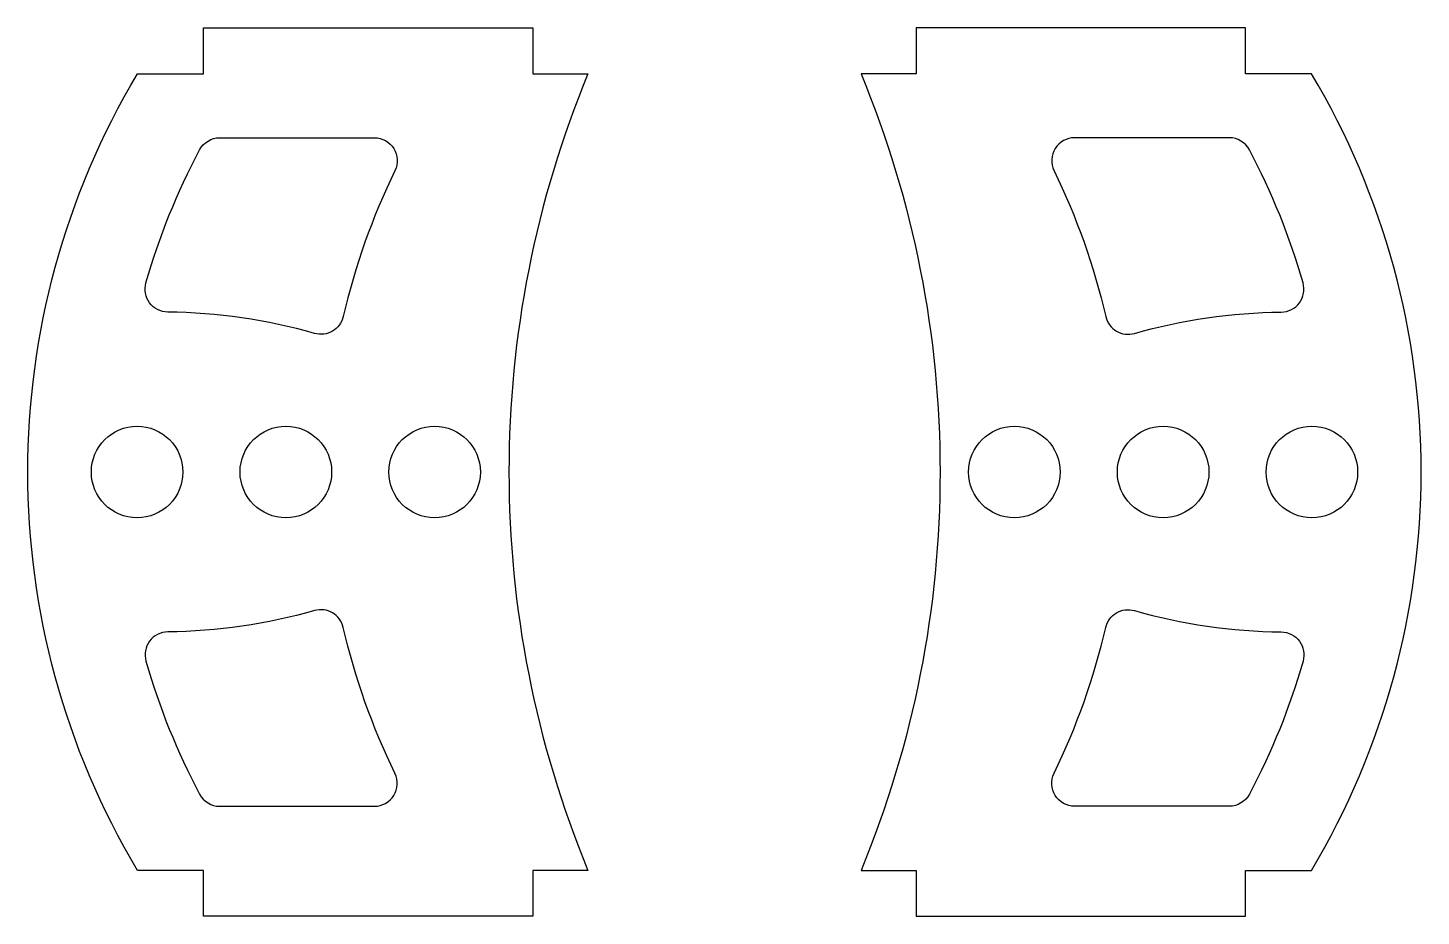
# Model space of a CAD drawing. Header units: inches. Extents: x 3.2 to 64.1, y 1.6 to 40.4.
import ezdxf

# ---------------------------------------------------------------- set-up
doc = ezdxf.new("R2010")
doc.units = ezdxf.units.IN
doc.header["$MEASUREMENT"] = 0
doc.layers.add('Layer2', color=210, linetype='Continuous')

msp = doc.modelspace()

# ---------------------------------------------------------------- linework, layer by layer
at = {"layer": 'Layer2'}
for points in [[(7.961, 38.398), (10.843, 38.398), (10.843, 40.398), (25.243, 40.398), (25.243, 38.398), (27.643, 38.398, 0.198291), (27.643, 3.598), (25.243, 3.598), (25.243, 1.598), (10.843, 1.598), (10.843, 3.598), (7.961, 3.598, -0.275272)], [(59.262, 38.398), (56.38, 38.398), (56.38, 40.398), (41.98, 40.398), (41.98, 38.398), (39.58, 38.398, -0.198291), (39.58, 3.598), (41.98, 3.598), (41.98, 1.598), (56.38, 1.598), (56.38, 3.598), (59.262, 3.598, 0.275272)], [(10.675, 35.067, -0.277479), (11.558, 35.598), (18.314, 35.598, -0.554432), (19.213, 34.16, 0.056533), (16.95, 27.787, -0.428626), (15.702, 27.052, 0.066527), (9.282, 27.985, -0.494918), (8.332, 29.26, -0.052326)], [(56.548, 35.067, 0.277479), (55.665, 35.598), (48.909, 35.598, 0.554432), (48.01, 34.16, -0.056533), (50.273, 27.787, 0.428626), (51.521, 27.052, -0.066527), (57.941, 27.985, 0.494918), (58.891, 29.26, 0.052326)], [(10.675, 6.929, 0.277479), (11.558, 6.398), (18.314, 6.398, 0.554432), (19.213, 7.837, -0.056533), (16.95, 14.21, 0.428626), (15.702, 14.945, -0.066527), (9.282, 14.012, 0.494918), (8.332, 12.736, 0.052326)], [(56.548, 6.929, -0.277479), (55.665, 6.398), (48.909, 6.398, -0.554432), (48.01, 7.837, 0.056533), (50.273, 14.21, -0.428626), (51.521, 14.945, 0.066527), (57.941, 14.012, -0.494918), (58.891, 12.736, -0.052326)]]:
    msp.add_lwpolyline(points, format="xyb", close=True, dxfattribs=at)
for centre in [(7.945, 20.998), (14.445, 20.998), (20.945, 20.998), (46.278, 20.998), (52.778, 20.998), (59.278, 20.998)]:
    msp.add_circle(centre, 2, dxfattribs=at)

doc.saveas('drawing.dxf')
